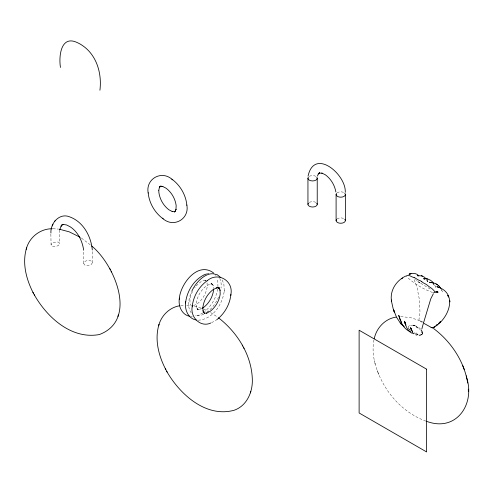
<?xml version="1.0" encoding="UTF-8"?>
<svg xmlns="http://www.w3.org/2000/svg" width="493" height="493" viewBox="0 0 493 493"><rect width="100%" height="100%" fill="white"/><g stroke="black" fill="none" stroke-linecap="round" stroke-linejoin="round"><path stroke-width="0.37" stroke-dasharray="2.46 1.85" d="M50.859 234.089L51.081 244.818L51.617 245.816A3.211 1.744 -2.7 0 0 52.93 246.408L57.04 246.062A5.559 3.026 -2.7 0 0 58.846 245.021L59.573 243.85L59.055 242.593A3.211 1.744 -2.7 0 0 57.743 242.001L53.632 242.346A5.559 3.026 -2.7 0 0 51.827 243.388L51.081 244.799M83.742 263.25L83.822 251.541M92.246 262.72L92.308 249.976M217.943 286.778L217.82 281.928L216.975 278.372M224.26 290.728L223.865 283.95L221.505 278.477M198.223 320.216C212.625 319.452 222.374 304.6 224.198 291.4M224.167 291.671L224.29 290.445M408.691 326.877L408.697 329.065M59.61 230.779L59.659 230.453L59.32 235.377L59.579 243.468M217.696 288.966C216.236 297.741 211.485 305.968 204.613 311.625M373.94 339.997C372.48 347.318 373.01 354.929 374.705 362.164M418.902 320.216L419.962 311.539L419.321 299.226L416.992 287.277L413.627 278.077M192.449 291.492L190.896 295.276L189.984 299.251L189.953 302.597L190.877 305.272M194.667 287.783L195.173 287.092M196.14 285.872L201.267 281.423L203.708 280.388L205.871 280.437M211.552 322.736L216.593 319.858M202.845 312.932L198.58 315.249L195.08 316.296M201.729 308.618L198.858 309.542L199.258 309.487L197.299 309.08L197.601 309.29L196.405 306.966L196.491 307.336L196.3 303.183C197.28 296.348 200.799 290.248 206.228 285.989L209.926 284.079L209.556 284.184L211.614 283.882L211.201 283.882L212.582 284.332L211.836 283.9L213.167 285.398L213.013 285.016L213.666 288.578M193.484 305.703L197.305 303.762C202.734 299.498 206.259 293.403 207.233 286.569L207.005 282.286M180.715 305.58L184.672 305.192M192.295 316.549L191.093 316.506M52.93 228.74L58.507 229.085M400.686 316.629L410.515 317.584L420.4 320.869M186.736 305.204L191.641 305.635M409.202 329.379L409.812 329.379M415.556 333.404A0.912 0.752 -68.1 0 0 415.463 333.268L414.952 333.151A1.775 1.479 -70.7 0 0 414.767 333.213M420.529 329.077C418.039 326.36 413.639 324.628 410.503 325.269A3.476 2.792 -51.9 0 0 409.615 325.608M414.12 325.398L413.017 325.097L417.244 327.352L416.412 326.773L416.875 327.093M194.495 306.147L201.662 308.298M432.571 292.485C423.536 289.218 414.57 283.98 407.372 277.349M415.242 333.139L414.829 333.003M425.903 421.114C399.841 411.649 380.442 387.233 374.323 360.537M409.96 329.423L409.011 329.059M422.476 321.886L422.754 322.003M422.341 321.837L420.449 320.894M413.294 325.146L414.403 325.596L413.294 325.146L414.052 325.454M203.775 309.148L208.65 311.471M408.611 328.862L409.165 329.121M414.465 332.855L414.194 332.726M430.198 289.015L418.563 281.953L420.4 283.241L419.937 282.92M414.145 325.485L414.804 325.824M422.137 322.33L419.136 320.462M210.653 312.574L217.413 316.974M80.217 237.318L80.957 237.786M81.462 238.113L90.743 245.15M419.691 282.748L417.7 281.3M417.244 327.352L416.801 327.044L420.264 330.119M409.757 330.07L410.182 330.378M416.499 280.369L417.084 280.831M432.872 283.426L435.849 287.24L433.76 283.407M433.224 283.734L433.994 284.406M414.921 279.044L415.414 279.476M426.34 279.741L428.442 282.427L427.363 280.696M441.432 289.792L442.683 292.041L441.272 289.095M426.87 279.845L427.924 281.595M215.595 275.47L215.805 275.834M377.127 370.44L377.786 372.135M378.026 372.726L378.729 374.538M410.225 329.712L410.342 330.298M374.779 362.472L375.198 364.259M408.555 326.884A1.59 1.319 -46 0 1 409.541 325.553M309.308 176.371A4.64 2.681 0 0 1 316.149 176.543M337.021 192.905A4.64 2.681 0 0 1 344.015 192.621M309.308 202.438A4.64 2.681 0 0 1 316.093 202.58M337.021 218.978A4.64 2.681 0 0 1 344.243 218.83M219.73 278.403A23.023 13.293 -60 0 1 221.037 288.134M218.615 297.02A23.023 13.293 -60 0 1 207.233 312.032M203.757 314.189A23.023 13.293 -60 0 1 195.16 315.446M191.222 312.833A23.023 13.293 -60 0 1 191.654 291.517M83.748 263.17L84.266 264.605A3.211 1.954 2.8 0 0 85.579 265.357L87.588 265.628L89.695 265.252A5.559 3.383 2.8 0 0 91.501 264.211L92.228 262.948L91.71 261.512A3.211 1.954 2.8 0 0 90.398 260.76L88.389 260.489L86.287 260.865A5.559 3.383 2.8 0 0 84.482 261.906L83.748 263.17M205.273 280.215L204.854 280.221L205.328 280.246M211.67 283.913L211.201 283.882L211.67 283.913M198.624 309.549L198.211 309.499L198.624 309.549M205.803 280.363L205.402 280.264L205.84 280.418M212.169 284.054L211.75 283.925L212.169 284.054M197.631 309.296L197.299 309.08L197.631 309.296M197.601 309.29L197.274 308.994L197.564 309.29M212.914 284.874L212.656 284.479L212.914 284.874M197.225 308.932L196.966 308.538L197.169 308.901"/><path stroke-width="0.74" d="M422.507 333.009L422.507 332.929A3.691 3.02 -52.5 0 0 422.39 332.146L421.269 329.953M466.742 377.928C475.184 404.513 456.074 432.423 426.636 421.342M99.925 90.244C101.983 73.796 96.893 55.506 82.732 45.713A33.345 19.252 60 0 0 77.654 42.78C60.842 34.356 58.624 56.344 60.466 67.461M179.273 299.017C178.25 306.264 182.034 315.089 189.916 316.346M185.621 302.684C184.598 309.924 188.375 318.749 196.257 320.012M192.245 306.504C189.965 316.9 200.343 327.851 210.757 323.038M213.654 289.206L213.58 290.229C212.6 297.063 209.081 303.164 203.652 307.422L202.266 308.328M230.884 294.555C233.682 280.597 217.764 271.409 207.078 280.813M50.921 233.041C50.261 223.286 59.45 212.606 69.624 216.84C83.2 221.714 91.063 236.215 92.308 249.976M179.341 298.345C180.574 283.765 197.921 260.957 213.635 273.011M185.688 302.012C187.143 290.938 193.804 280.19 203.843 275.002M192.307 305.833C193.564 295.886 199.117 286.451 207.313 280.64M216.815 319.698C224.426 313.813 229.627 304.779 230.816 295.227M179.249 299.306L179.366 298.08M185.59 302.967L185.713 301.741M192.215 306.794L192.332 305.561M230.792 295.498L230.909 294.266M308.057 176.143C314.226 147.29 346.308 174.411 345.273 192.356M317.43 176.093L318.435 173.69L318.219 173.98L319.409 172.975L319.107 173.123L322.132 173.166L321.812 173.074L325.281 174.738C330.976 178.922 334.636 185.091 335.881 191.962M421.866 328.886L423.222 323.883M59.819 229.633L61.249 225.868L61.027 226.213L62.254 224.777L63.542 224.346M374.255 338.586C376.498 327.95 385.095 318.7 396.076 317.104M26.369 248.719C22.111 263.348 26.289 279.106 32.939 292.343C45.411 315.933 70.659 339.887 99.395 334.537C138.471 319.729 114.093 264.186 91.741 246.025M158.795 325.177C154.229 341.045 159.368 358.097 167.139 372.073C180.216 394.646 206.228 417.972 234.175 410.244C246.777 405.942 252.786 391.978 252.33 379.45C251.658 355.059 237.349 332.418 218.424 317.745M26.406 248.601C29.407 237.17 40.358 228.623 52.246 228.74M117.926 316.438L118.147 315.711M118.191 315.594L118.382 314.953M158.832 325.06C161.476 315.495 169.512 307.49 179.427 305.808M250.352 392.896L250.814 391.411M26.172 249.359L26.628 247.874M158.598 325.811L159.06 324.326M423.592 322.675L430.783 298.795L433.372 293.699M52.301 225.886L52.443 225.535M52.813 224.611L52.961 224.247M55.08 220.753L54.452 221.597M433.526 327.5C448.704 319.415 459.026 293.095 436.847 286.667L439.337 287.746L438.708 287.382M438.357 323.654L439.516 322.582M405.727 276.055C396.156 280.566 389.501 290.852 391.584 301.611L391.436 300.003M402.645 278.021L401.493 278.804M421.718 334.402L421.004 334.815M420.843 334.907L419.685 335.413L419.056 335.037M417.115 334.772L417.633 334.507M414.114 333.521L414.04 333.558A3.901 3.038 -63.8 0 1 413.818 333.638L413.75 333.681A1.251 1.004 -67.9 0 1 413.467 333.736L412.924 332.985M408.913 274.324C412.056 273.005 416.314 272.808 418.693 275.698M204.157 274.854L206.524 273.942M435.313 292.312L437.624 291.998L436.108 291.64L438.117 292.17L435.818 291.517M207.682 273.621L208.453 273.455M63.153 224.42L66.629 224.974L70.234 226.823C78.091 231.932 82.448 241.305 83.674 250.234M418.625 275.821L417.288 275.686L421.681 275.87M418.021 275.686L418.816 275.679M433.76 283.407C431.566 280.079 427.567 278.268 423.623 278.742L424.917 278.939L424.079 278.748L424.51 278.816M433.63 292.7C436.508 292.805 433.569 290.149 432.373 289.027A10.088 5.824 60 0 0 431.116 288.017L429.378 286.858A13.718 7.919 60 0 1 428.744 286.39L427.252 285.151A10.581 6.107 60 0 0 425.323 283.888L424.411 283.45A12.029 6.945 60 0 1 422.612 282.341L421.749 281.676M59.215 229.177L69.236 231.839L79.718 237.022M426.383 278.785L427.788 279.044M422.057 275.981L424.3 277.103L425.958 278.674M421.287 275.76L422.464 276.092M431.011 282.532L431.43 282.655L429.446 282.249L435.097 283.37L438.597 285.7M410.651 331.814C403.724 329.435 400.396 321.911 398.732 315.323L400.402 319.914M414.151 277.59L412.659 277.097A13.718 7.919 60 0 1 412.025 276.838L410.281 275.988A10.088 5.824 60 0 0 409.024 275.544L406.793 275.427L406.639 276.339M432.435 327.987L431.862 327.722M412.271 333.379C408.056 331.567 406.029 326.896 404.975 322.724L405.332 324.08M431.739 327.66L430.937 327.247M216.908 274.496L220.784 277.534M430.666 327.099L423.234 322.977M437.396 284.689L436.102 283.863M172.002 179.292C161.316 169.888 145.398 179.082 148.196 193.034M163.029 218.732C173.721 228.136 189.639 218.947 186.835 204.989M432.312 327.605L432.755 327.925M172.55 179.686C180.537 185.744 185.935 195.277 186.865 205.273M148.171 192.751C149.102 202.746 154.494 212.28 162.48 218.337M171.767 179.125L172.772 179.84M162.265 218.183L163.269 218.898M433.433 328.406C450.559 341.174 463.432 360.186 467.426 381.299M404.229 326.822L400.254 322.964L396.508 317.209L393.137 308.624L391.596 301.71M439.084 286.174L440.797 288.319M438.283 285.392L439.405 286.482M400.501 323.242L401.271 324.104L400.254 322.964M412.13 330.895L412.394 331.234M412.74 332.664L410.595 327.605L411.156 329.25L410.823 328.258M401.32 321.67L401.703 322.293M416.665 333.139L416.881 333.508M400.951 321.017L400.735 320.592M242.273 345.149L242.747 346.018M243.591 347.596L244.041 348.428M165.371 368.801L165.821 369.627M166.665 371.204L167.139 372.073M109.847 268.691L110.321 269.56M111.165 271.138L111.615 271.97M32.939 292.343L33.388 293.169M34.239 294.746L34.707 295.621M411.784 330.365L410.94 328.603M405.764 324.751L405.905 325.06L404.562 321.226L405.135 323.334M448.55 296.891L447.909 295.43L448.55 296.891L448.1 295.868M462.711 365.553L463.42 367.365M463.654 367.963L464.314 369.651M394.221 311.736L393.574 309.746L394.338 312.106M466.249 375.832L466.661 377.62M421.41 332.035L421.484 332.356M467.456 381.453L467.734 383.024M450.01 301.876L449.881 300.755M468.313 389.168L468.332 390.228M468.338 390.666L468.35 391.541M345.377 194.513L345.377 220.587M336.097 194.513L336.097 220.587M317.227 178.263L317.227 204.336M307.946 178.263L307.946 204.336M421.749 281.657A10.544 6.089 60 0 0 419.654 280.443L418.785 280.123A12.029 6.945 60 0 1 416.992 279.18L416.074 278.557A10.581 6.107 60 0 0 414.151 277.577M422.581 333.089A1.602 1.337 -50.7 0 1 421.768 334.494M417.645 334.537A3.389 2.94 -71.4 0 1 417.83 334.451M417.109 334.735A5.596 4.246 -56.9 0 1 416.918 334.827A2.342 1.886 -63.1 0 1 416.554 334.981A0.727 0.604 -68.4 0 1 416.067 334.92L415.95 334.722A1.565 1.313 -68.8 0 1 415.87 334.494M316.808 177.147A4.64 2.681 0 0 1 312.587 180.943A4.64 2.681 0 0 1 308.365 177.147M344.792 193.213A4.64 2.681 0 0 1 340.916 197.188A4.64 2.681 0 0 1 336.516 193.398M316.808 203.221A4.64 2.681 0 0 1 312.587 207.017A4.64 2.681 0 0 1 308.365 203.221M344.81 219.305A4.64 2.681 0 0 1 340.903 223.261A4.64 2.681 0 0 1 336.516 219.471M191.882 291.024A23.023 13.293 -60 0 1 216.433 274.823M158.801 190.273L158.882 192.535C159.855 199.369 163.374 205.47 168.803 209.728L172.501 211.645L172.131 211.534L174.725 211.694L174.362 211.805L175.496 210.844L175.286 211.207L176.056 209.272L175.964 209.642L176.155 205.489C175.181 198.654 171.656 192.553 166.227 188.295L162.536 186.385L162.9 186.49L160.268 186.385L160.619 186.206L159.288 187.704L159.442 187.322L158.801 190.273M202.851 308.026L203.116 311.163L203.024 310.787L203.794 312.722L203.597 312.42L204.718 313.32L204.355 313.215L206.949 313.055L206.579 313.16L210.271 311.249C215.706 306.985 219.225 300.89 220.198 294.056L220.007 289.896L220.1 290.272L218.941 287.943L219.219 288.202L217.881 287.684L218.239 287.702L216.18 288.004L216.544 287.9L212.853 289.81C207.424 294.075 203.899 300.169 202.925 307.003L202.851 308.026M159.744 186.816L159.541 187.18L159.8 186.785M160.139 186.428L159.831 186.761L160.139 186.428M440.643 321.454L439.497 322.601L440.625 321.485M62.223 224.771L61.607 225.35L62.266 224.777M437.186 324.671L435.991 325.657L437.186 324.684M434.752 326.606L433.538 327.481L434.764 326.606M174.762 211.639L174.411 211.817L174.762 211.639M62.673 224.555L62.303 224.722L63.073 224.42L62.703 224.537M319.507 172.963L319.107 173.123L319.507 172.963M410.077 273.855L409.523 274.046L410.977 273.652L410.077 273.855M160.712 186.231L160.293 186.36L160.712 186.231M174.744 211.663L174.325 211.793L174.725 211.694M161.199 186.169L160.786 186.218L161.26 186.188M63.597 224.37L63.209 224.389L63.665 224.37M218.294 287.733L217.82 287.709L218.331 287.752M426.618 369.189L359.12 330.218L359.12 412.974L426.618 451.945L426.618 369.189M219.2 288.159L218.874 287.943L219.219 288.202M219.225 288.245L218.904 287.949L219.243 288.276M219.539 288.695L219.28 288.306L219.539 288.695M203.849 312.753L203.584 312.359L203.794 312.722"/></g></svg>
